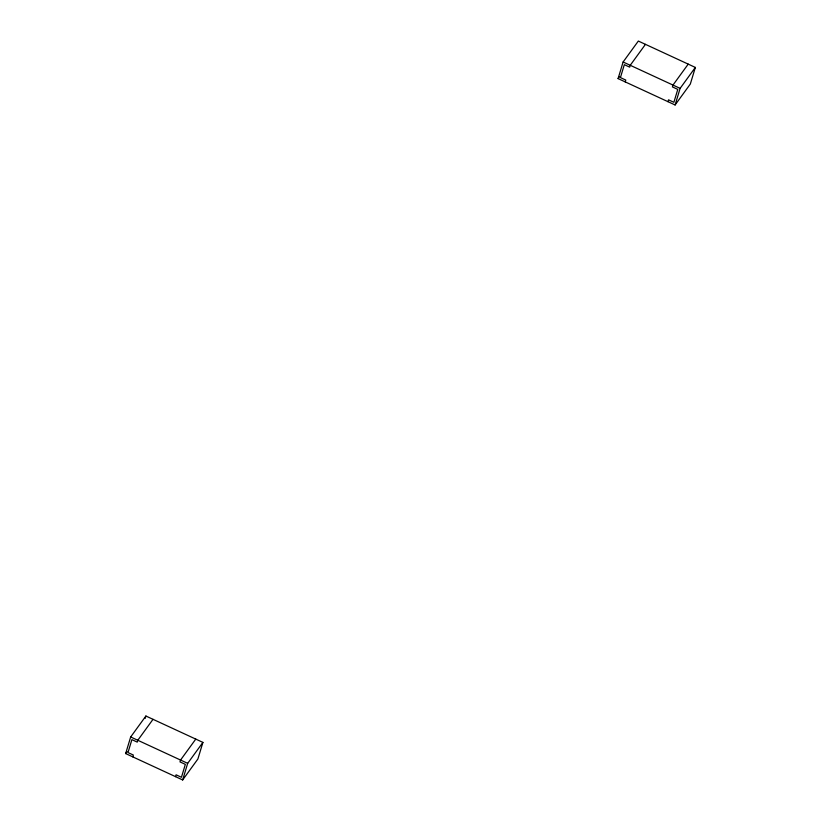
<?xml version="1.0" encoding="UTF-8"?>
<svg xmlns="http://www.w3.org/2000/svg" width="821" height="821" viewBox="0 0 821 821"><rect width="100%" height="100%" fill="white"/><g stroke="black" fill="none" stroke-linecap="round" stroke-linejoin="round"><path stroke-width="1.23" d="M125.654 753.575L130.672 736.971L145.902 716.025L202.91 742.4L197.892 759.004L182.662 779.95L125.654 753.575L127.111 751.584M132.786 756.87L133.341 755.033L127.994 752.559L131.894 739.639L137.24 742.112L137.795 740.265L153.024 719.319M145.184 718.396L145.902 716.025M175.54 776.656L176.094 774.808L181.441 777.282L185.341 764.361L179.994 761.898L180.548 760.051L195.778 739.095M182.662 779.95L187.681 763.345L202.91 742.4M618.09 78.6L623.108 61.996L638.338 41.05L695.346 67.425L690.328 84.029L675.098 104.975L618.09 78.6L619.547 76.61M625.222 81.905L625.776 80.058L620.43 77.585L624.329 64.664L629.676 67.137L630.23 65.3L645.46 44.344M667.976 101.681L668.53 99.834L673.877 102.307L677.777 89.397L672.43 86.923L672.984 85.076L688.214 64.13M675.098 104.975L680.116 88.37L695.346 67.425M623.108 61.996L680.116 88.37M130.672 736.971L187.681 763.345"/></g></svg>
